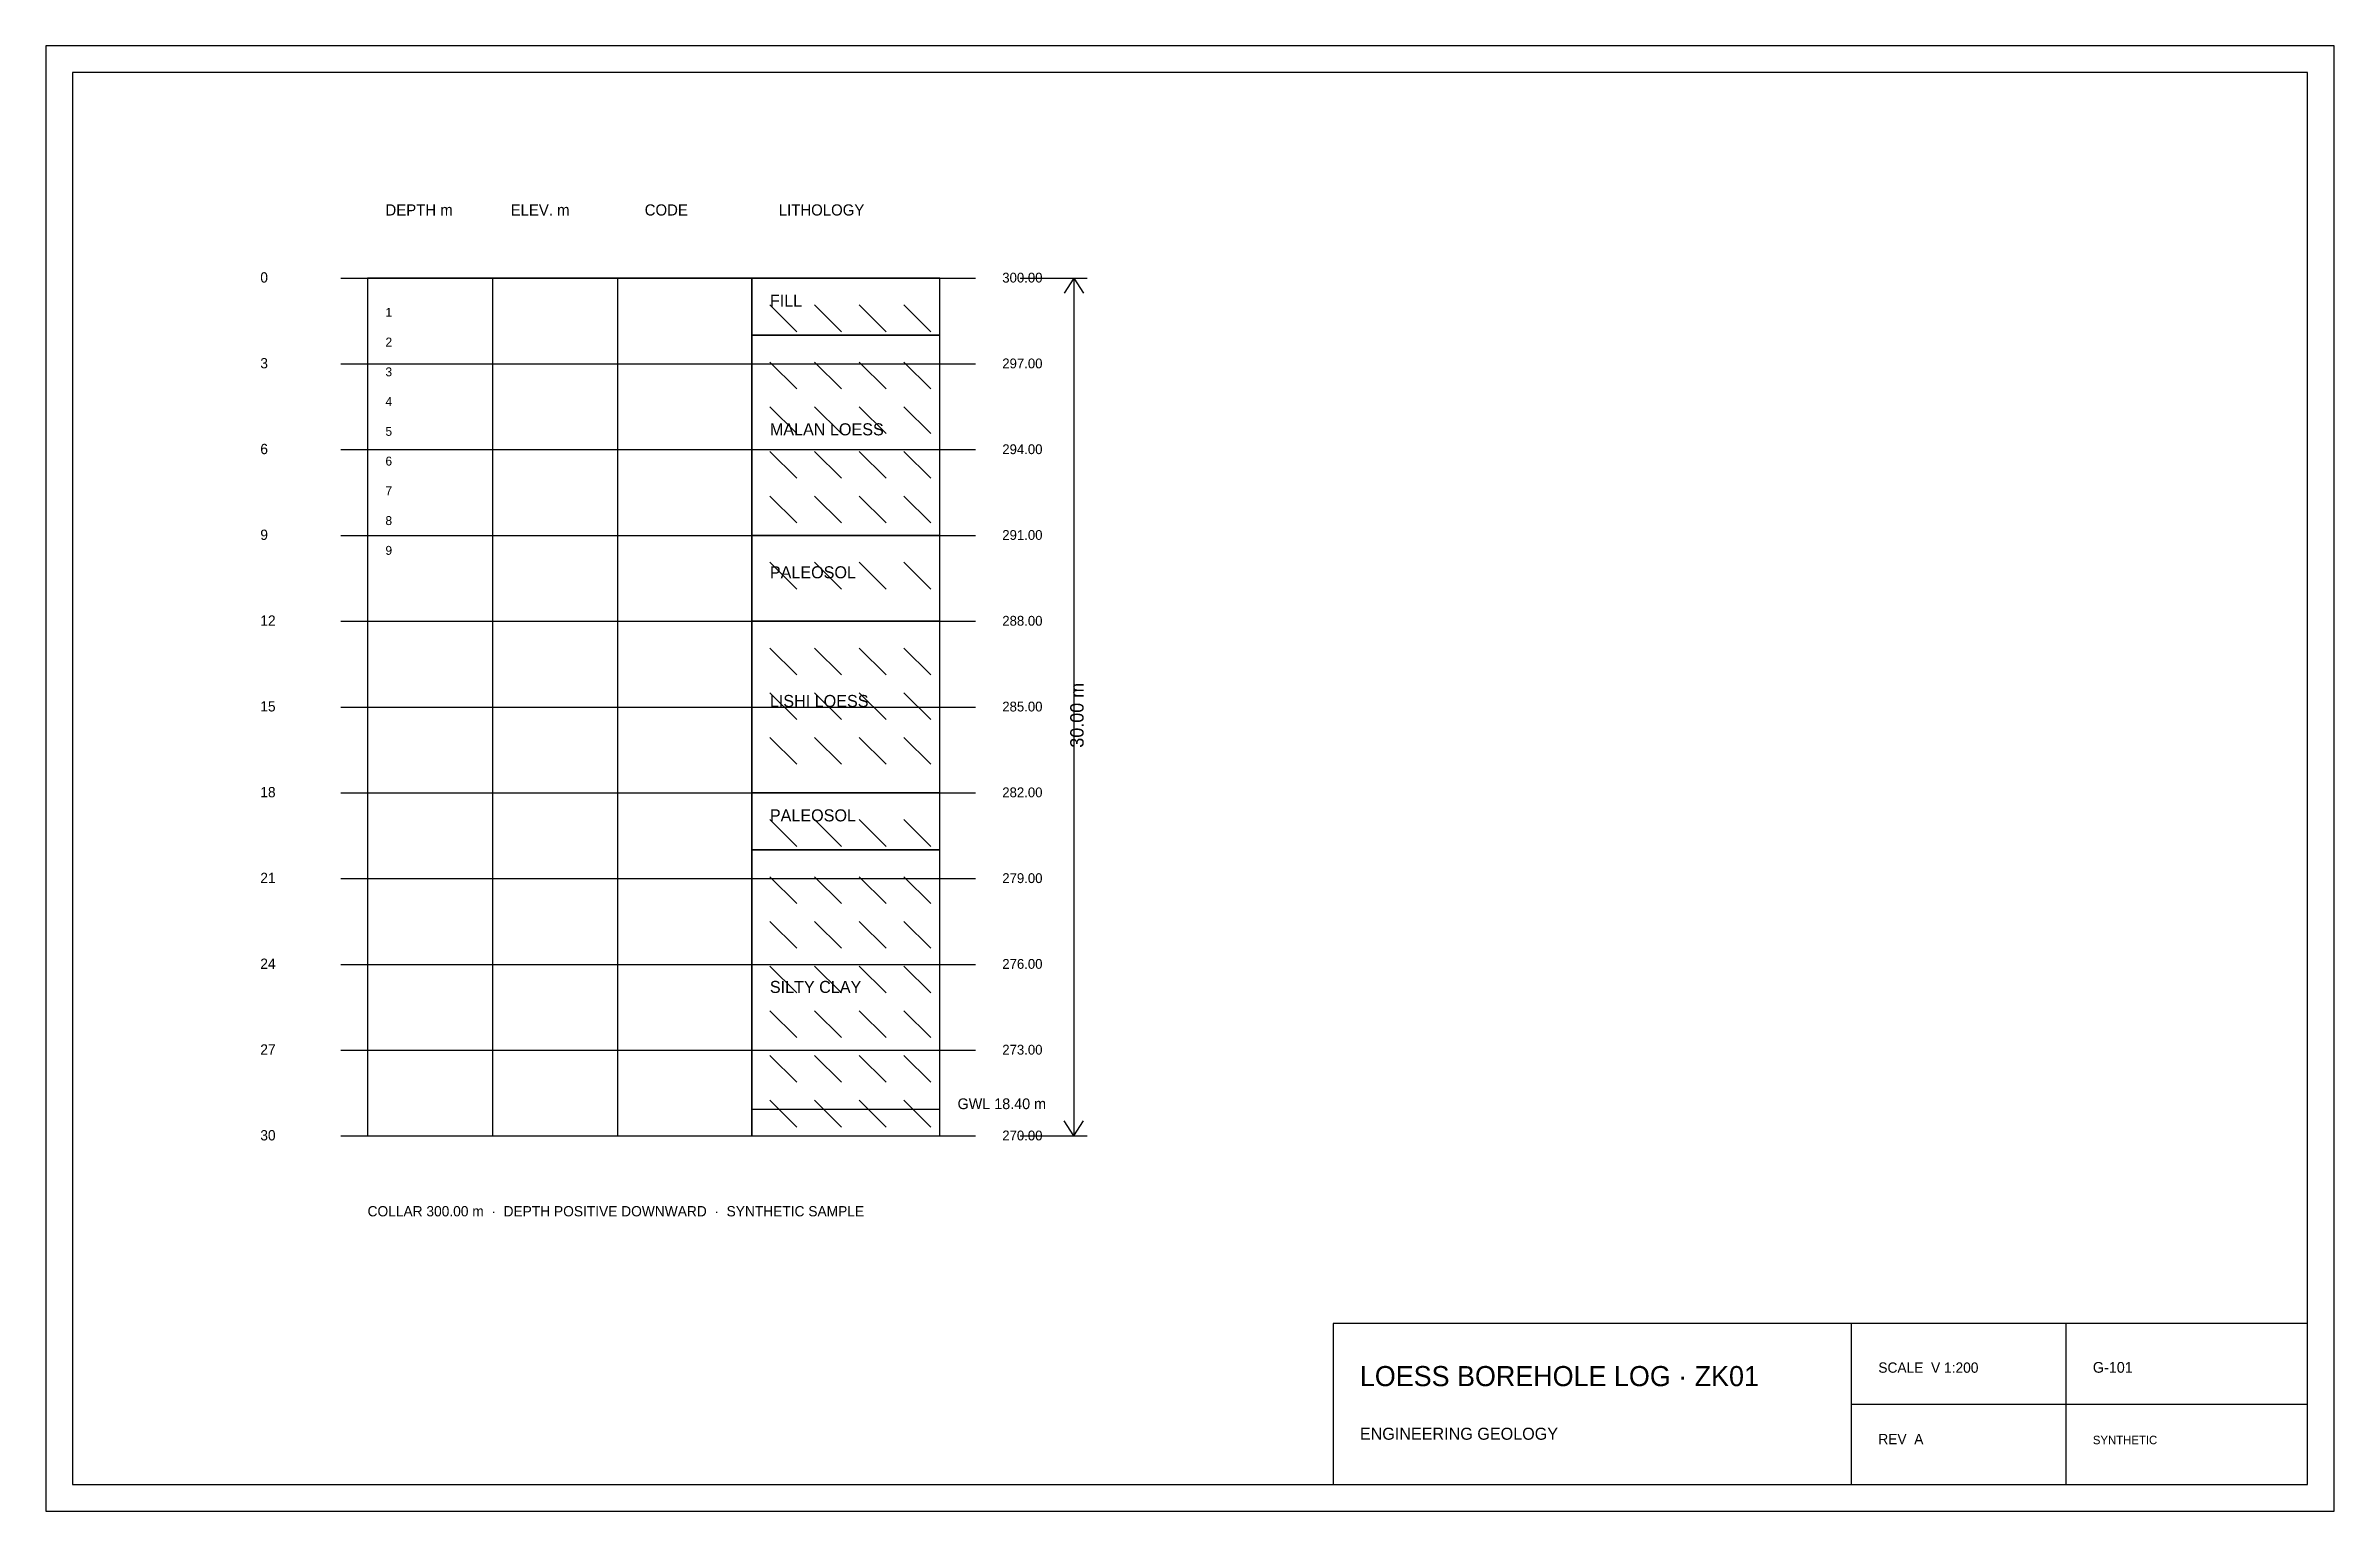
# Model space of a CAD drawing. Header units: metres. Extents: x -8 to 248, y -12 to 152.
import ezdxf

# ---------------------------------------------------------------- set-up
doc = ezdxf.new("R2010")
doc.units = ezdxf.units.M
for name, color, linetype in [('ANNO', 7, 'CONTINUOUS'), ('DIMS', 7, 'CONTINUOUS'), ('FRAME', 7, 'CONTINUOUS'), ('GEO-BOUNDARY', 7, 'CONTINUOUS'), ('GEO-DEPTH', 7, 'CONTINUOUS'), ('GEO-ELEV', 7, 'CONTINUOUS'), ('GEO-HATCH', 7, 'CONTINUOUS'), ('GEO-WATER', 7, 'CONTINUOUS'), ('TITLE', 7, 'CONTINUOUS')]:
    doc.layers.add(name, color=color, linetype=linetype)
doc.styles.get("Standard").update_dxf_attribs({"font": 'sans-serif'})

msp = doc.modelspace()

# ---------------------------------------------------------------- linework, layer by layer
at = {"layer": 'DIMS'}
for p, q in [((101, 126), (108.5, 126)), ((107, 126), (105.93, 124.31)), ((107, 126), (107, 30)), ((107, 126), (108.07, 124.31)), ((107, 30), (105.93, 31.69)), ((107, 30), (108.07, 31.69)), ((101, 30), (108.5, 30))]:
    msp.add_line(p, q, dxfattribs=at)
at = {"layer": 'FRAME'}
for p, q in [((194, -9), (194, 9)), ((218, -9), (218, 9)), ((194, 0), (245, 0))]:
    msp.add_line(p, q, dxfattribs=at)
for points in [[(-8, -12), (248, -12), (248, 152), (-8, 152)], [(-5, -9), (245, -9), (245, 149), (-5, 149)], [(136, -9), (245, -9), (245, 9), (136, 9)]]:
    msp.add_lwpolyline(points, close=True, dxfattribs=at)
at = {"layer": 'GEO-BOUNDARY'}
for p, q in [((42, 30), (42, 126)), ((56, 30), (56, 126)), ((71, 30), (71, 126))]:
    msp.add_line(p, q, dxfattribs=at)
for points in [[(28, 30), (92, 30), (92, 126), (28, 126)], [(71, 119.6), (92, 119.6), (92, 126), (71, 126)], [(71, 97.2), (92, 97.2), (92, 119.6), (71, 119.6)], [(71, 87.6), (92, 87.6), (92, 97.2), (71, 97.2)], [(71, 68.4), (92, 68.4), (92, 87.6), (71, 87.6)], [(71, 62), (92, 62), (92, 68.4), (71, 68.4)], [(71, 30), (92, 30), (92, 62), (71, 62)]]:
    msp.add_lwpolyline(points, close=True, dxfattribs=at)
at = {"layer": 'GEO-DEPTH'}
for p, q in [((25, 126), (96, 126)), ((25, 116.4), (96, 116.4)), ((25, 106.8), (96, 106.8)), ((25, 97.2), (96, 97.2)), ((25, 87.6), (96, 87.6)), ((25, 78), (96, 78)), ((25, 68.4), (96, 68.4)), ((25, 58.8), (96, 58.8)), ((25, 49.2), (96, 49.2)), ((25, 39.6), (96, 39.6)), ((25, 30), (96, 30))]:
    msp.add_line(p, q, dxfattribs=at)
at = {"layer": 'GEO-HATCH'}
for p, q in [((73, 123), (76, 120)), ((78, 123), (81, 120)), ((83, 123), (86, 120)), ((88, 123), (91, 120)), ((73, 116.6), (76, 113.6)), ((78, 116.6), (81, 113.6)), ((83, 116.6), (86, 113.6)), ((88, 116.6), (91, 113.6)), ((73, 111.6), (76, 108.6)), ((78, 111.6), (81, 108.6)), ((83, 111.6), (86, 108.6)), ((88, 111.6), (91, 108.6)), ((73, 106.6), (76, 103.6)), ((78, 106.6), (81, 103.6)), ((83, 106.6), (86, 103.6)), ((88, 106.6), (91, 103.6)), ((73, 101.6), (76, 98.6)), ((78, 101.6), (81, 98.6)), ((83, 101.6), (86, 98.6)), ((88, 101.6), (91, 98.6)), ((73, 94.2), (76, 91.2)), ((78, 94.2), (81, 91.2)), ((83, 94.2), (86, 91.2)), ((88, 94.2), (91, 91.2)), ((73, 84.6), (76, 81.6)), ((78, 84.6), (81, 81.6)), ((83, 84.6), (86, 81.6)), ((88, 84.6), (91, 81.6)), ((73, 79.6), (76, 76.6)), ((78, 79.6), (81, 76.6)), ((83, 79.6), (86, 76.6)), ((88, 79.6), (91, 76.6)), ((73, 74.6), (76, 71.6)), ((78, 74.6), (81, 71.6)), ((83, 74.6), (86, 71.6)), ((88, 74.6), (91, 71.6)), ((73, 65.4), (76, 62.4)), ((78, 65.4), (81, 62.4)), ((83, 65.4), (86, 62.4)), ((88, 65.4), (91, 62.4)), ((73, 59), (76, 56)), ((78, 59), (81, 56)), ((83, 59), (86, 56)), ((88, 59), (91, 56)), ((73, 54), (76, 51)), ((78, 54), (81, 51)), ((83, 54), (86, 51)), ((88, 54), (91, 51)), ((73, 49), (76, 46)), ((78, 49), (81, 46)), ((83, 49), (86, 46)), ((88, 49), (91, 46)), ((73, 44), (76, 41)), ((78, 44), (81, 41)), ((83, 44), (86, 41)), ((88, 44), (91, 41)), ((73, 39), (76, 36)), ((78, 39), (81, 36)), ((83, 39), (86, 36)), ((88, 39), (91, 36)), ((73, 34), (76, 31)), ((78, 34), (81, 31)), ((83, 34), (86, 31)), ((88, 34), (91, 31))]:
    msp.add_line(p, q, dxfattribs=at)
at = {"layer": 'GEO-WATER'}
msp.add_line((71, 33), (92, 33), dxfattribs=at)

# ---------------------------------------------------------------- texts
at = {"layer": 'ANNO'}
for s, height, p in [('FILL', 1.35, (73, 122.8)), ('1', 1, (30, 121.67)), ('2', 1, (30, 118.34)), ('3', 1, (30, 115.01)), ('4', 1, (30, 111.68)), ('5', 1, (30, 108.35)), ('MALAN LOESS', 1.35, (73, 108.4)), ('6', 1, (30, 105.02)), ('7', 1, (30, 101.69)), ('8', 1, (30, 98.36)), ('9', 1, (30, 95.03)), ('PALEOSOL', 1.35, (73, 92.4)), ('LISHI LOESS', 1.35, (73, 78)), ('PALEOSOL', 1.35, (73, 65.2)), ('SILTY CLAY', 1.35, (73, 46))]:
    msp.add_text(s, height=height, dxfattribs=at).set_placement(p)
at = {"layer": 'DIMS'}
msp.add_text('30.00 m', height=1.5, rotation=90, dxfattribs=at).set_placement((108.1, 73.45))
at = {"layer": 'GEO-DEPTH'}
for s, p in [('0', (16, 125.5)), ('3', (16, 115.9)), ('6', (16, 106.3)), ('9', (16, 96.7)), ('12', (16, 87.1)), ('15', (16, 77.5)), ('18', (16, 67.9)), ('21', (16, 58.3)), ('24', (16, 48.7)), ('27', (16, 39.1)), ('30', (16, 29.5))]:
    msp.add_text(s, height=1.15, dxfattribs=at).set_placement(p)
at = {"layer": 'GEO-ELEV'}
for s, p in [('300.00', (99, 125.5)), ('297.00', (99, 115.9)), ('294.00', (99, 106.3)), ('291.00', (99, 96.7)), ('288.00', (99, 87.1)), ('285.00', (99, 77.5)), ('282.00', (99, 67.9)), ('279.00', (99, 58.3)), ('276.00', (99, 48.7)), ('273.00', (99, 39.1)), ('270.00', (99, 29.5))]:
    msp.add_text(s, height=1.1, dxfattribs=at).set_placement(p)
at = {"layer": 'GEO-WATER'}
msp.add_text('GWL 18.40 m', height=1.2, dxfattribs=at).set_placement((94, 33))
at = {"layer": 'TITLE'}
for s, height, p in [('DEPTH m', 1.25, (30, 133)), ('ELEV. m', 1.25, (44, 133)), ('CODE', 1.25, (59, 133)), ('LITHOLOGY', 1.25, (74, 133)), ('COLLAR 300.00 m  ·  DEPTH POSITIVE DOWNWARD  ·  SYNTHETIC SAMPLE', 1.15, (28, 21)), ('LOESS BOREHOLE LOG · ZK01', 2.25, (139, 2)), ('SCALE  V 1:200', 1.15, (197, 3.5)), ('G-101', 1.2, (221, 3.5)), ('ENGINEERING GEOLOGY', 1.35, (139, -4)), ('REV  A', 1.15, (197, -4.5)), ('SYNTHETIC', 0.95, (221, -4.5))]:
    msp.add_text(s, height=height, dxfattribs=at).set_placement(p)

doc.saveas('drawing.dxf')
